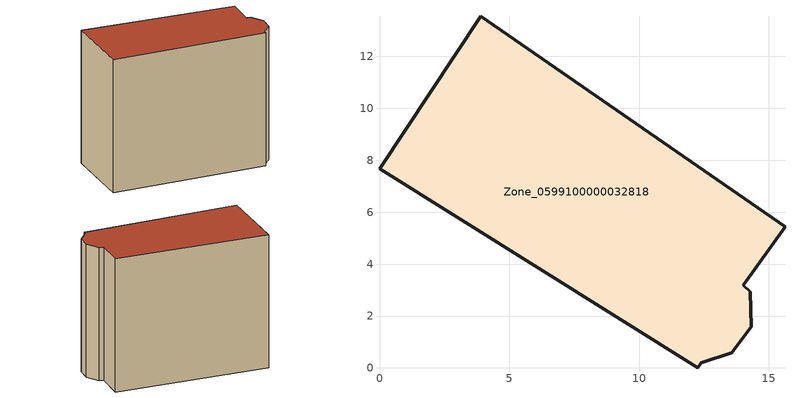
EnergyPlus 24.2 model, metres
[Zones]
Zone_0599100000032818
 floor ground (C_G): 14.29,2.93 14.32,1.58 13.57,0.59 12.39,0.21 12.25,0 0,7.68 3.9,13.55 15.62,5.44 14.01,3.19 z0
 wall outside (C_F): 12.39,0.21 13.57,0.59 14.32,1.58 14.29,2.93 14.01,3.19 15.62,5.44 3.9,13.55 0,7.68 12.25,0 12.39,0.21 z0:12.5
 roof outside (C_R): 15.62,5.44 3.9,13.55 0,7.68 12.25,0 12.39,0.21 13.57,0.59 14.32,1.58 14.29,2.93 14.01,3.19 z12.5
[BUILDING]
Pand.0599100000032818: North Axis=0; Terrain=City; Loads Convergence Tolerance Value=0.04; Temperature Convergence Tolerance Value=0.4; Solar Distribution=FullExterior; Maximum Number of Warmup Days=25; Minimum Number of Warmup Days=1
[Site:Location]
Rotterdam.The.Hague.AP_ZH_NLD Design_Conditions: Latitude=51.96; Longitude=4.45; Time Zone=1; Elevation=-4.5
[SITE:GROUNDTEMPERATURE:BUILDINGSURFACE]
18, 18, 18, 18, 18, 18, 18, 18, 18, 18, 18, 18
[MATERIAL] Thermal Absorptance=0.9; Solar Absorptance=0.7; Visible Absorptance=0.7
Name | Roughness | Thickness | Conductivity | Density | Specific Heat
G.TI.1946 | MediumSmooth | 0.15 | 1 | 540 | 1210
F.TI.1946 | Rough | 0.3 | 0.857143 | 1920 | 840
R.TI.1946 | MediumRough | 0.2 | 0.1 | 1500 | 1000
[CONSTRUCTION]
C_G: G.TI.1946
C_F: F.TI.1946
C_R: R.TI.1946
[ZONE]
Zone_0599100000032818: Type=1; Multiplier=1; Ceiling Height=Autocalculate; Volume=Autocalculate; Floor Area=autocalculate; Part of Total Floor Area=Yes
[ZONEINFILTRATION:DESIGNFLOWRATE]
Infil_Zone_0599100000032818: Zone or ZoneList or Space or SpaceList=Zone_0599100000032818; Schedule=AlwaysOn; Design Flow Rate Calculation Method=Flow/Area; Flow Rate per Floor Area=0.003; Constant Term Coefficient=1; Temperature Term Coefficient=0; Velocity Term Coefficient=0; Velocity Squared Term Coefficient=0
[HVACTEMPLATE:ZONE:IDEALLOADSAIRSYSTEM]
Zone_0599100000032818: Maximum Heating Supply Air Temperature=50; Minimum Cooling Supply Air Temperature=13; Maximum Heating Supply Air Humidity Ratio=0.0156; Minimum Cooling Supply Air Humidity Ratio=0.0077; Heating Limit=NoLimit; Cooling Limit=NoLimit; Dehumidification Control Type=ConstantSensibleHeatRatio; Cooling Sensible Heat Ratio=0.7; Dehumidification Setpoint=60; Humidification Control Type=None; Humidification Setpoint=30; Outdoor Air Method=None; Outdoor Air Flow Rate per Person=0.00944; Outdoor Air Flow Rate per Zone Floor Area=0; Outdoor Air Flow Rate per Zone=0; Demand Controlled Ventilation Type=None; Outdoor Air Economizer Type=NoEconomizer; Heat Recovery Type=None; Sensible Heat Recovery Effectiveness=0.7; Latent Heat Recovery Effectiveness=0.65
[ZONECONTROL:THERMOSTAT]
ThermostatControl_Zone_0599100000032818: Zone or ZoneList=Zone_0599100000032818; Control Type Schedule=DualSetpointControlType; Control 1=Thermostat_Zone_0599100000032818; Temperature Difference Between Cutout And Setpoint=0
[THERMOSTATSETPOINT:DUALSETPOINT]
Thermostat_Zone_0599100000032818: Heating Setpoint Temperature Schedule=HeatingSetpoint_Zone_0599100000032818; Cooling Setpoint Temperature Schedule=CoolingSetpoint_Zone_0599100000032818
[SCHEDULE:COMPACT]
HeatingSetpoint_Zone_0599100000032818: Through: 12/31, For: AllDays, Until: 24:00, 21
CoolingSetpoint_Zone_0599100000032818: Through: 12/31, For: AllDays, Until: 24:00, 24
DualSetpointControlType: Through: 12/31, For: AllDays, Until: 24:00, 4
AlwaysOn: Through: 12/31, For: AllDays, Until: 24:00, 1
